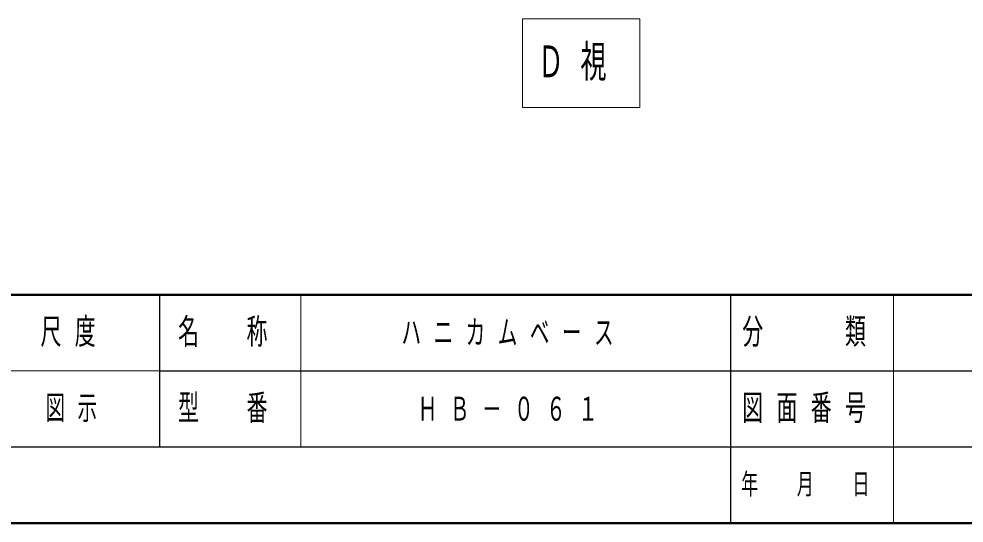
# Model space of a CAD drawing. Units: millimetres on the paper, scale 1:50. Extents: x -385 to 840, y 0 to 267.
# Drawn here: x 219.6 to 306.5, y 0 to 46.4 of the extents above; entities that cross this region are included whole.
import ezdxf

# ---------------------------------------------------------------- set-up
doc = ezdxf.new("R2010")
doc.units = ezdxf.units.MM
doc.layers.add('1_50', color=7, linetype='Continuous', lineweight=25)
doc.layers.add('LY_3', color=7, linetype='Continuous', lineweight=13)
doc.layers.add('LY_4', color=7, linetype='Continuous')
doc.styles.add('ＭＳ ゴシック', font='')
doc.styles.get('ＭＳ ゴシック').set_extended_font_data('MS Gothic')

msp = doc.modelspace()

# ---------------------------------------------------------------- linework, layer by layer
at = {"layer": '1_50', "lineweight": 13}
for p, q in [((265.878, 46.359), (265.878, 38.226)), ((276.678, 46.359), (265.878, 46.359)), ((276.678, 38.226), (276.678, 46.359)), ((265.878, 38.226), (276.678, 38.226))]:
    msp.add_line(p, q, dxfattribs=at)
at = {"layer": 'LY_3', "lineweight": 50}
for p, q in [((35, 21), (420, 21)), ((35, 0), (420, 0))]:
    msp.add_line(p, q, dxfattribs=at)
at = {"layer": 'LY_3', "color": 211, "lineweight": 25}
for p, q in [((232.5, 21), (232.5, 7)), ((285, 21), (285, 0)), ((232.5, 14), (350, 14)), ((177.5, 7), (420, 7))]:
    msp.add_line(p, q, dxfattribs=at)
at = {"layer": 'LY_3'}
for p, q in [((245.5, 21), (245.5, 7)), ((300, 21), (300, 0)), ((177.5, 14), (232.5, 14))]:
    msp.add_line(p, q, dxfattribs=at)

# ---------------------------------------------------------------- texts
at = {"layer": '1_50', "insert": (267.278, 42.293), "char_height": 2.933, "attachment_point": 4, "style": 'ＭＳ ゴシック'}
msp.add_mtext('\\T1.64;\\W0.6;Ｄ視', dxfattribs=at)
at = {"layer": 'LY_3', "color": 4, "attachment_point": 4, "style": 'ＭＳ ゴシック'}
for s, insert, char_height in [('\\T1.64;\\W0.6;尺度', (221.55, 17.5), 2.346), ('\\T1.64;\\W0.6;名\u3000称', (234.2, 17.5), 2.346), ('\\T1.64;\\W0.6;分\u3000\u3000類', (286.1, 17.5), 2.346), ('\\T1.64;\\W0.6;型\u3000番', (234.2, 10.5), 2.346), ('\\T1.64;\\W0.6;図面番号', (286.1, 10.5), 2.346), ('\\T1.64;\\W0.6;年\u3000月\u3000日', (286, 3.5), 1.906)]:
    msp.add_mtext(s, dxfattribs=dict(at, insert=insert, char_height=char_height))
at = {"layer": 'LY_4', "char_height": 2.199, "attachment_point": 4, "style": 'ＭＳ ゴシック'}
for s, insert in [('\\T1.64;\\W0.6;ハニカムベース', (254.75, 17.5)), ('\\T1.64;\\W0.6;図示', (222, 10.5)), ('\\T1.64;\\W0.6;ＨＢ－０６１', (256.25, 10.5))]:
    msp.add_mtext(s, dxfattribs=dict(at, insert=insert))

doc.saveas('drawing.dxf')
